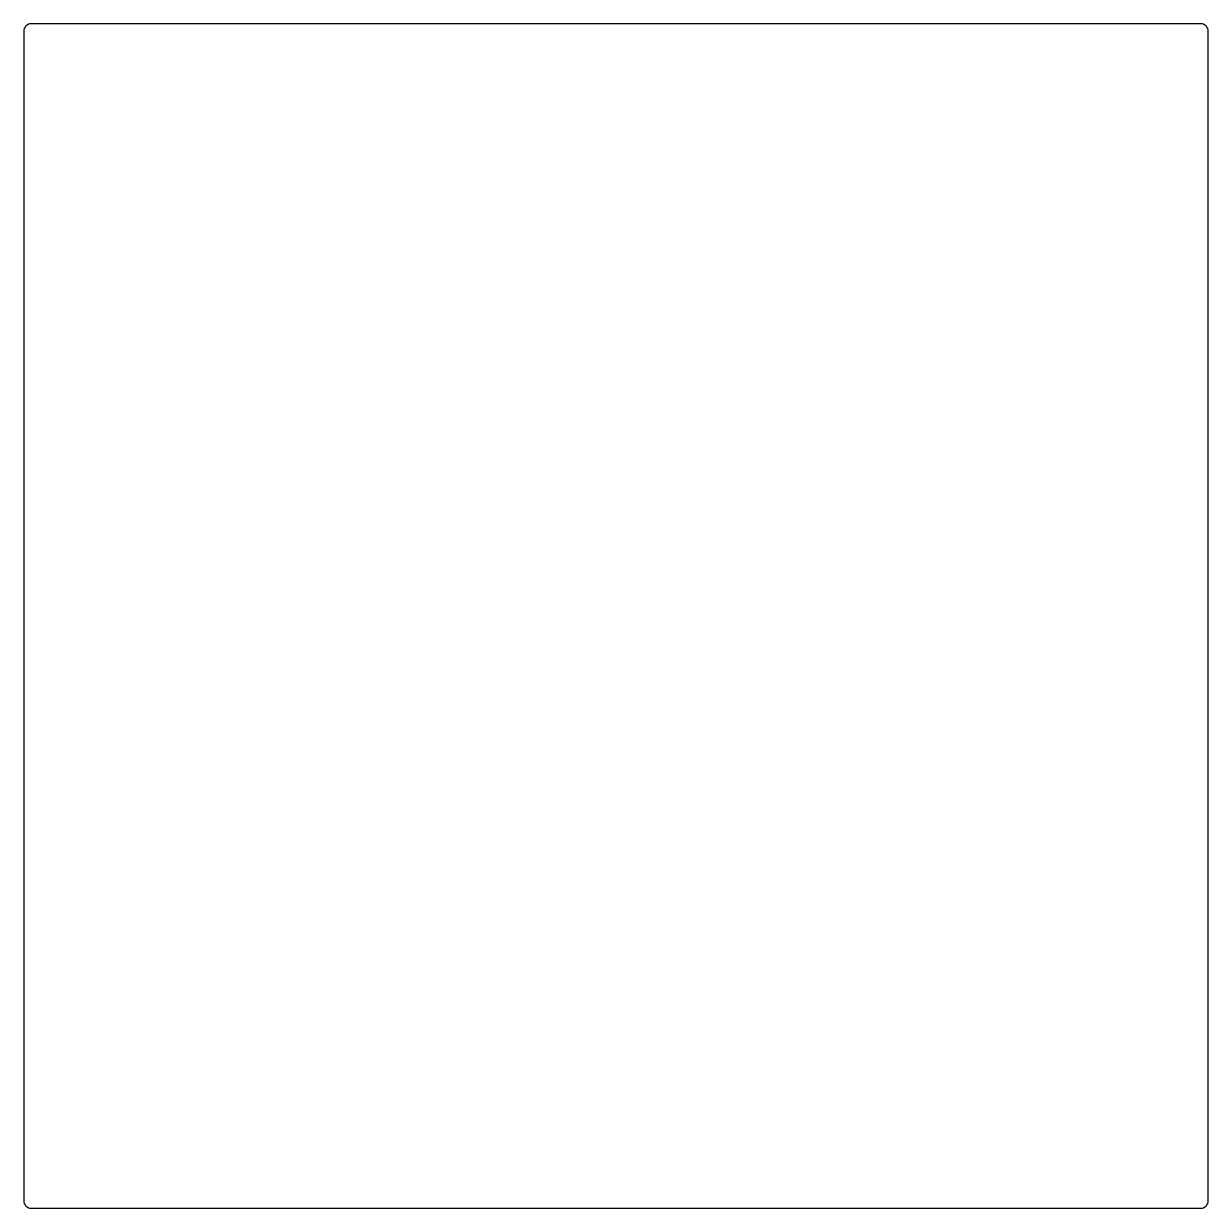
# Model space of a CAD drawing. Extents: x 0 to 305, y 1 to 305.
import ezdxf

# ---------------------------------------------------------------- set-up
doc = ezdxf.new("R2010")
doc.units = 0
doc.layers.add('Layer_1', color=7, linetype='CONTINUOUS')

msp = doc.modelspace()

# ---------------------------------------------------------------- linework, layer by layer
at = {"layer": 'Layer_1', "color": 1}
for points in [[(303.30013, 305.30002), (2.499878, 305.30002)], [(0.5, 303.30014), (0.5, 2.499891)], [(305.30001, 298.62653), (305.30001, 303.30014)], [(305.30001, 2.499891), (305.30001, 295.12648), (305.30001, 298.62653)], [(2.499878, 0.500011), (303.30013, 0.500011)]]:
    msp.add_lwpolyline(points, dxfattribs=at)
for points in [[(2.499878, 305.30002), (1.391878, 305.30002), (0.5, 304.40814), (0.5, 303.30014)], [(305.30001, 303.30014), (305.30001, 304.40814), (304.40813, 305.30002), (303.30013, 305.30002)], [(0.5, 2.499891), (0.5, 1.391891), (1.391878, 0.500011), (2.499878, 0.500011)], [(303.30013, 0.500011), (304.40813, 0.500011), (305.30001, 1.391891), (305.30001, 2.499891)]]:
    msp.add_open_spline(points, degree=3, dxfattribs=at)

doc.saveas('drawing.dxf')
